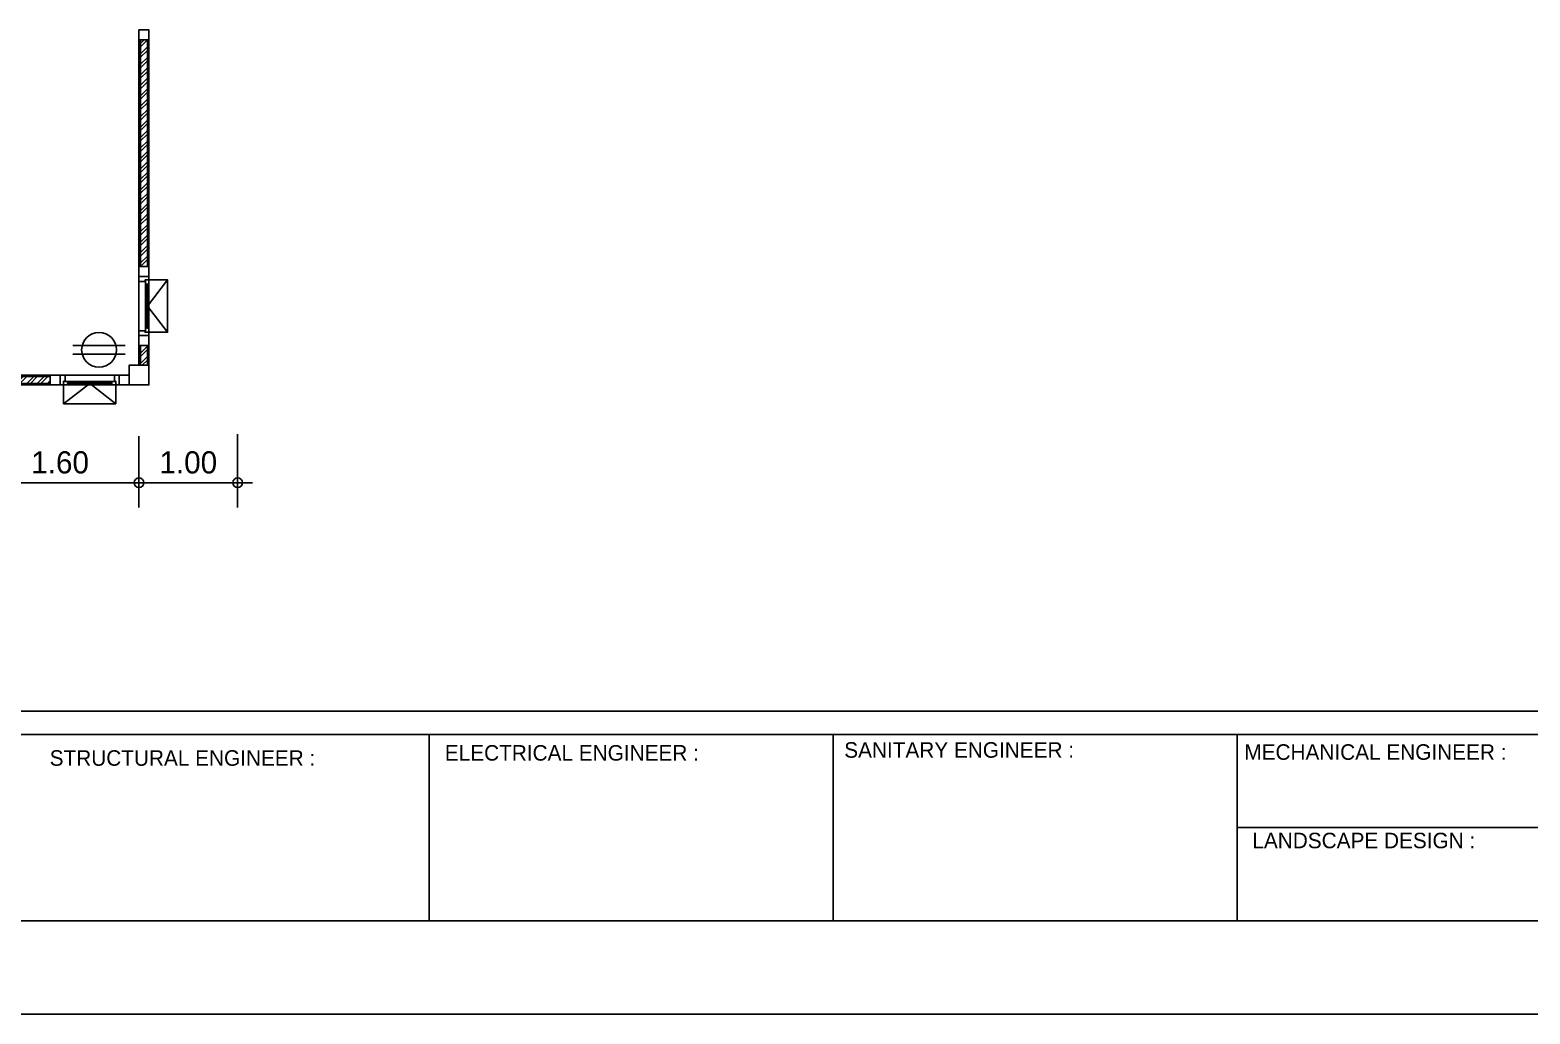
# Model space of a CAD drawing. Header units: inches. Extents: x -1366 to 1207, y -585 to 2554.
# Drawn here: x 675.12 to 690.33, y 1981.45 to 1991.43 of the extents above; entities that cross this region are included whole.
import ezdxf

# ---------------------------------------------------------------- set-up
doc = ezdxf.new("R2010")
doc.units = ezdxf.units.IN
doc.header["$MEASUREMENT"] = 0
doc.header["$PDSIZE"] = 0.05
doc.layers.get('0').update_dxf_attribs({"linetype": 'CONTINUOUS'})
doc.layers.get('DEFPOINTS').update_dxf_attribs({"linetype": 'CONTINUOUS'})
doc.layers.add('Bodr A3', color=13, linetype='CONTINUOUS', plot=False)
for name, color, linetype in [('COLM', 3, 'CONTINUOUS'), ('DIM', 7, 'CONTINUOUS'), ('HEAD', 7, 'CONTINUOUS'), ('WALL', 7, 'CONTINUOUS'), ('WALL_HATC', 251, 'CONTINUOUS'), ('wind', 7, 'CONTINUOUS')]:
    doc.layers.add(name, color=color, linetype=linetype)
doc.styles.add('style1', font='-DB 75 Narai', dxfattribs={"height": 0.125})
doc.styles.add('style10', font='THSarabun.ttf')
doc.dimstyles.new('C-C100', dxfattribs={"dimtxt": 0.225, "dimasz": 0.15, "dimexe": 0.25, "dimexo": 0, "dimgap": 0.09, "dimtad": 1, "dimtih": 1, "dimtoh": 1, "dimzin": 0, "dimdsep": 46, "dimtxsty": 'style10', "dimblk1": 'B-2', "dimblk2": 'B-2', "dimsah": 1, "dimcen": 0.09, "dimdle": 0.18, "dimclrd": 1, "dimclre": 7, "dimclrt": 4, "dimadec": 0, "dimazin": 0, "dimtfac": 1, "dimtix": 1, "dimtmove": 2, "dimatfit": 3, "dimldrblk": 'B-2', "dimfxl": 1, "dimtolj": 1, "dimtzin": 0, "dimarcsym": 0})
doc.dimstyles.new('C-L100', dxfattribs={"dimtxt": 0.225, "dimasz": 0.15, "dimexe": 0.25, "dimexo": 0, "dimgap": 0.09, "dimtad": 1, "dimtih": 1, "dimtoh": 1, "dimzin": 0, "dimdsep": 46, "dimtxsty": 'style10', "dimblk1": 'B-2', "dimblk2": 'B-3', "dimsah": 1, "dimcen": 0.09, "dimdle": 0.18, "dimclrd": 1, "dimclre": 7, "dimclrt": 4, "dimadec": 0, "dimazin": 0, "dimtfac": 1, "dimtix": 1, "dimtmove": 2, "dimatfit": 3, "dimldrblk": 'B-2', "dimfxl": 1, "dimtolj": 1, "dimtzin": 0, "dimarcsym": 0})

# ---------------------------------------------------------------- blocks, each defined once
blk = doc.blocks.new('B-2')
at = {"layer": 'DIM'}
blk.add_line((-1, 0), (1, 0), dxfattribs=at)
at = {"layer": 'DIM', "color": 2}
blk.add_line((0, 1), (0, -1), dxfattribs=at)
blk.add_circle((0, 0), 0.3249999999999993, dxfattribs=at)
blk = doc.blocks.new('B-3')
at = {"layer": 'DIM'}
blk.add_line((-1, 0), (1.000000000000001, 0), dxfattribs=at)
at = {"layer": 'DIM', "color": 7}
blk.add_line((-0.4949747468305832, -0.4949747468305827), (0.4949747468305832, 0.4949747468305823), dxfattribs=at)
blk = doc.blocks.new('*D571')
at = {"layer": 'DEFPOINTS', "color": 0, "transparency": 16777216}
for p in [(674.628536881329, 1987.328711351189), (676.228527307539, 1987.308311712726), (674.628536881329, 1986.835987885511)]:
    blk.add_point(p, dxfattribs=at)
at = {"layer": 'DIM', "color": 7, "lineweight": -2, "transparency": 16777216}
for p, q in [((674.628536881329, 1987.328711351189), (674.628536881329, 1986.585987885511)), ((676.228527307539, 1987.308311712726), (676.228527307539, 1986.585987885511))]:
    blk.add_line(p, q, dxfattribs=at)
at = {"layer": 'DIM', "color": 1, "lineweight": -2, "transparency": 16777216}
blk.add_line((676.078527307539, 1986.835987885511), (674.7785368813289, 1986.835987885511), dxfattribs=at)
at = {"layer": 'DIM', "color": 1, "lineweight": -2, "transparency": 16777216, "xscale": 0.15, "yscale": 0.15, "zscale": 0.15}
blk.add_blockref('B-2', (676.228527307539, 1986.835987885511), dxfattribs=at)
at = {"layer": 'DIM', "color": 1, "lineweight": -2, "transparency": 16777216, "xscale": 0.15, "yscale": 0.15, "zscale": 0.15, "rotation": 180}
blk.add_blockref('B-3', (674.628536881329, 1986.835987885511), dxfattribs=at)
at = {"layer": 'DIM', "color": 4, "transparency": 16777216, "insert": (675.428532094434, 1987.041282916567), "char_height": 0.225, "attachment_point": 5, "style": 'style10'}
blk.add_mtext('\\A1;1.60', dxfattribs=at)
blk = doc.blocks.new('*D578')
at = {"layer": 'DEFPOINTS', "color": 0, "transparency": 16777216}
for p in [(676.228527307539, 1987.308311712726), (677.2285273044519, 1987.328700322161), (677.2285273044519, 1986.835977007897)]:
    blk.add_point(p, dxfattribs=at)
at = {"layer": 'DIM', "color": 7, "lineweight": -2, "transparency": 16777216}
for p, q in [((676.228527307539, 1987.308311712726), (676.228527307539, 1986.585977007897)), ((677.2285273044519, 1987.328700322161), (677.2285273044519, 1986.585977007897))]:
    blk.add_line(p, q, dxfattribs=at)
at = {"layer": 'DIM', "color": 1, "lineweight": -2, "transparency": 16777216}
blk.add_line((676.378527307539, 1986.835977007897), (677.0785273044519, 1986.835977007897), dxfattribs=at)
at = {"layer": 'DIM', "color": 1, "lineweight": -2, "transparency": 16777216, "xscale": 0.15, "yscale": 0.15, "zscale": 0.15, "rotation": 180}
blk.add_blockref('B-2', (676.228527307539, 1986.835977007897), dxfattribs=at)
at = {"layer": 'DIM', "color": 1, "lineweight": -2, "transparency": 16777216, "xscale": 0.15, "yscale": 0.15, "zscale": 0.15}
blk.add_blockref('B-2', (677.2285273044519, 1986.835977007897), dxfattribs=at)
at = {"layer": 'DIM', "color": 4, "transparency": 16777216, "insert": (676.7285273059954, 1987.041039119698), "char_height": 0.225, "attachment_point": 5, "style": 'style10'}
blk.add_mtext('\\A1;1.00', dxfattribs=at)

msp = doc.modelspace()

# ---------------------------------------------------------------- hatches: boundary and pattern name
at = {"layer": 'WALL_HATC'}
h = msp.add_hatch(dxfattribs=at)
h.set_pattern_fill('ANSI32', color=256, scale=0.1999999999999999, angle=179.9969445753112, style=0)
h.set_pattern_definition([(224.9969445753096, (665.0835801667049, 2009.689026350625), (0.0530301804106213, -0.053035836616546), []), (224.9969445753096, (665.0482248277551, 2009.689028236027), (0.0530301804106213, -0.053035836616546), [])])
h.paths.add_polyline_path([(676.3135245084935, 1989.028093250046), (676.3135240870994, 1991.328067388173), (676.2435244310778, 1991.328055117938), (676.2435248524757, 1989.028093250046)])
h = msp.add_hatch(dxfattribs=at)
h.set_pattern_fill('ANSI32', color=256, scale=0.1999999999999999, angle=179.9969445753112, style=0)
h.set_pattern_definition([(224.9969445753096, (665.0835862864275, 2011.639091001822), (0.0530301804106213, -0.053035836616546), []), (224.9969445753096, (665.0482309474777, 2011.639092887223), (0.0530301804106213, -0.053035836616546), [])])
h.paths.add_polyline_path([(676.3135245392554, 1988.028080634276), (676.3135240870987, 1988.22809353139), (676.2435244310772, 1988.228081261156), (676.2435248832375, 1988.028080634276)])
h = msp.add_hatch(dxfattribs=at)
h.set_pattern_fill('ANSI32', color=256, scale=0.2, angle=0.0030554246888252, style=0)
h.set_pattern_definition([(224.9969445753096, (653.544643504287, 2004.338962302261), (0.0530301804106213, -0.053035836616546), []), (224.9969445753096, (653.5092881653371, 2004.338964187663), (0.0530301804106213, -0.053035836616546), [])])
h.paths.add_polyline_path([(673.6286534721288, 1987.843080837019), (675.3285246774228, 1987.843081258414), (675.328512407188, 1987.913080914436), (673.6286534721289, 1987.913080493037)])

# ---------------------------------------------------------------- linework, layer by layer
at = {"color": 1}
for p, q in [((676.0881301428144, 1988.227932200813), (675.5588761428136, 1988.227932200813)), ((676.0881301428144, 1988.139723200814), (675.5588761428136, 1988.139723200814))]:
    msp.add_line(p, q, dxfattribs=at)
msp.add_circle((675.8235031428139, 1988.183827700813), 0.176418, dxfattribs=at)
at = {"layer": 'Bodr A3'}
msp.add_lwpolyline([(657.8437711013968, 1981.44776154853), (699.8437711013968, 1981.44776154853), (699.8437711013968, 2011.147761548531), (657.8437711013968, 2011.147761548531)], close=True, dxfattribs=at)
at = {"layer": 'COLM'}
msp.add_lwpolyline([(676.3285247112457, 1988.028080634276), (676.3285247112457, 1987.828080634276), (676.128524711245, 1987.828080634276), (676.1285247112448, 1988.028080634276)], close=True, dxfattribs=at)
at = {"layer": 'HEAD', "color": 150}
for p, q in [((679.1707361189608, 1982.392938827567), (679.1707361189608, 1984.284225546318)), ((683.2685240095859, 1982.392938827567), (683.2685240095859, 1984.284225546318)), ((687.3663119002113, 1982.392938827567), (687.3663119002113, 1984.284225546318)), ((687.3663119002113, 1983.338582186943), (694.5532014314617, 1983.338582186943))]:
    msp.add_line(p, q, dxfattribs=at)
at = {"layer": 'HEAD', "color": 5}
msp.add_lwpolyline([(658.8437711013968, 1984.520300408634), (698.8437711013968, 1984.520300408634), (698.8437711013968, 2010.147761548531), (658.8437711013968, 2010.147761548531)], close=True, dxfattribs=at)
at = {"layer": 'HEAD', "color": 150}
msp.add_lwpolyline([(661.8339411970852, 1982.392938827567), (698.8437711013968, 1982.392938827567), (698.8437711013968, 1984.284225546318), (661.8339411970852, 1984.284225546318)], close=True, dxfattribs=at)
at = {"layer": 'WALL'}
for points in [[(676.3285247112377, 1991.328067388173), (676.2285247112392, 1991.328055117938), (676.2285247112392, 1991.428055117937), (676.3285247112377, 1991.428067386121)], [(676.3285247112377, 1991.328067388173), (676.3285246804838, 1989.028093250046), (676.2285246804854, 1989.028093250046), (676.2285247112392, 1991.328055117938)], [(676.328524711237, 1989.028093250046), (676.2285247112385, 1989.028105520281), (676.2285247112385, 1988.928105520282), (676.328524711237, 1988.928093252098)], [(676.328524711237, 1988.22809353139), (676.328524711237, 1988.328093531391), (676.2285247112367, 1988.328093531292), (676.2285247112367, 1988.228093531291)], [(676.328524711237, 1988.22809353139), (676.3285247112457, 1988.028080634276), (676.2285247112471, 1988.028080634276), (676.2285247112385, 1988.228081261156)], [(675.3285246774228, 1987.828080634276), (673.6286534721288, 1987.828080665029), (673.6286534721288, 1987.928080665028), (675.328512407188, 1987.928080634274)], [(675.3285246774228, 1987.828080634276), (675.328512407188, 1987.928080634274), (675.4285124071874, 1987.928080634274), (675.4285246753714, 1987.828080634276)], [(676.128524711245, 1987.828080634276), (676.0285247112446, 1987.828080634276), (676.0285247113438, 1987.928080634276), (676.1285247113442, 1987.928080634276)]]:
    msp.add_lwpolyline(points, close=True, dxfattribs=at)
at = {"layer": 'WALL_HATC'}
for points in [[(676.3135245084935, 1989.028093250046), (676.3135240870994, 1991.328067388173), (676.2435244310778, 1991.328055117938), (676.2435248524757, 1989.028093250046), (676.3135245084935, 1989.028093250046)], [(676.3135245392554, 1988.028080634276), (676.3135240870987, 1988.22809353139), (676.2435244310772, 1988.228081261156), (676.2435248832375, 1988.028080634276), (676.3135245392554, 1988.028080634276)], [(673.6286534721288, 1987.843080837019), (675.3285246774228, 1987.843081258414), (675.328512407188, 1987.913080914436), (673.6286534721289, 1987.913080493037), (673.6286534721288, 1987.843080837019)]]:
    msp.add_lwpolyline(points, dxfattribs=at)
at = {"layer": 'wind', "color": 8, "linetype": 'Continuous'}
for p, q in [((676.2935247112372, 1988.413093531391), (676.2935247112363, 1988.843093503656)), ((676.328524711237, 1988.413093531096), (676.328524711237, 1988.843093603119)), ((675.9435247112445, 1987.863080634276), (675.5135247389792, 1987.863080634277)), ((675.9435247115397, 1987.828080634276), (675.5135246395164, 1987.828080634276))]:
    msp.add_line(p, q, dxfattribs=at)
at = {"layer": 'wind'}
for points in [[(676.328524711237, 1988.928093567264), (676.3285246981576, 1988.893093567264), (676.290524810698, 1988.893093566485), (676.2905248533233, 1988.878093566485), (676.2285248533261, 1988.878093390296), (676.2285247112376, 1988.928093565215)], [(676.3285246981576, 1988.893093567264), (676.328524711237, 1988.843093603119), (676.2935247112363, 1988.843093503656), (676.2935247113709, 1988.893093503656)], [(676.328524711237, 1988.328093531391), (676.328524711237, 1988.363093531391), (676.2905246379322, 1988.363093531391), (676.2905246065164, 1988.378093531391), (676.2285247112367, 1988.378093531391), (676.2285247112367, 1988.328093531391)], [(676.328524711237, 1988.363093531393), (676.328524711237, 1988.413093531165), (676.2935247112372, 1988.413093531391), (676.2935247112363, 1988.363093531391)], [(675.4285246753714, 1987.828080634276), (675.4635246753712, 1987.828080647355), (675.46352467615, 1987.866080534815), (675.4785246761501, 1987.86608049219), (675.4785248523394, 1987.928080492187), (675.4285246774205, 1987.928080634275)], [(675.4635246753712, 1987.828080647355), (675.5135246395164, 1987.828080634276), (675.5135247389792, 1987.863080634277), (675.4635247389792, 1987.863080634142)], [(675.993524711242, 1987.828080634276), (675.9435247114706, 1987.828080634276), (675.9435247112445, 1987.863080634276), (675.9935247112445, 1987.863080634277)], [(676.0285247112446, 1987.828080634276), (675.9935247112445, 1987.828080634276), (675.9935247112445, 1987.866080707581), (675.9785247112446, 1987.866080738996), (675.9785247112446, 1987.928080634276), (676.0285247112446, 1987.928080634276)]]:
    msp.add_lwpolyline(points, close=True, dxfattribs=at)
at = {"layer": 'wind', "color": 8, "linetype": 'Continuous'}
for points in [[(676.2285247112367, 1988.328093531391), (676.2285247112376, 1988.928093565215), (676.328524711237, 1988.928093567264), (676.328524711237, 1988.328093531391)], [(676.0285247112446, 1987.928080634276), (675.4285246774205, 1987.928080634275), (675.4285246753714, 1987.828080634276), (676.0285247112446, 1987.828080634276)]]:
    msp.add_lwpolyline(points, close=True, dxfattribs=at)
at = {"layer": 'wind', "color": 6}
for points in [[(676.3080248780124, 1988.853093536711), (676.3140248780645, 1988.853093549277), (676.3140235305299, 1988.403093500314), (676.3080235304768, 1988.403093487749)], [(675.5035247059245, 1987.8485804675), (675.5035246933583, 1987.842580467448), (675.9535247423213, 1987.842581814983), (675.9535247548866, 1987.848581815036)]]:
    msp.add_lwpolyline(points, close=True, dxfattribs=at)
at = {"layer": 'wind', "color": 251, "linetype": 'Continuous'}
for points in [[(676.518626791404, 1988.893093722278), (676.3140242042972, 1988.628093524795), (676.5186248774461, 1988.363093857635)], [(675.4635245203579, 1987.637978554109), (675.7285247178398, 1987.842581141216), (675.9935243850001, 1987.637980468067)]]:
    msp.add_lwpolyline(points, dxfattribs=at)
at = {"layer": 'wind', "color": 8, "linetype": 'Continuous'}
for points in [[(676.3285246981576, 1988.893093567264), (676.518626791404, 1988.893093722278), (676.5186248774461, 1988.363093857635), (676.3285243698145, 1988.36309353139)], [(675.4635246753712, 1987.828080647355), (675.4635245203579, 1987.637978554109), (675.9935243850001, 1987.637980468067), (675.9935247112452, 1987.828080975698)]]:
    msp.add_lwpolyline(points, dxfattribs=at)

# ---------------------------------------------------------------- texts
at = {"layer": 'HEAD', "color": 2, "style": 'style1'}
for s, p in [('SANITARY ENGINEER :', (683.3804999807608, 1984.047201536273)), ('STRUCTURAL ENGINEER :', (675.3228109515734, 1983.9654055051)), ('ELECTRICAL ENGINEER :', (679.3300688653311, 1984.017589078176)), ('MECHANICAL ENGINEER :', (687.4377453367999, 1984.025933260974)), ('LANDSCAPE DESIGN :', (687.5192969096486, 1983.128658737381))]:
    msp.add_text(s, height=0.1576072265625049, dxfattribs=at).set_placement(p)

# ---------------------------------------------------------------- dimensions: what is measured, and where the dimension line sits
at = {"layer": 'DIM'}
dim = msp.add_linear_dim(base=(674.628536881329, 1986.835987885511), p1=(676.228527307539, 1987.308311712726), p2=(674.628536881329, 1987.328711351189), dimstyle='C-L100', override={"dimtxsty": 'style10', "dimldrblk": 'B-2'}, dxfattribs=at)
dim.commit()
dim.dimension.update_dxf_attribs({"geometry": '*D571', "text_midpoint": (675.428532094434, 1987.041282916567)})
dim = msp.add_linear_dim(base=(677.2285273044519, 1986.835977007897), p1=(676.228527307539, 1987.308311712726), p2=(677.2285273044519, 1987.328700322161), angle=180, dimstyle='C-C100', override={"dimtxsty": 'style10', "dimldrblk": 'B-2'}, dxfattribs=at)
dim.commit()
dim.dimension.update_dxf_attribs({"geometry": '*D578', "text_midpoint": (676.7285273059954, 1987.041039119698)})

doc.saveas('drawing.dxf')
